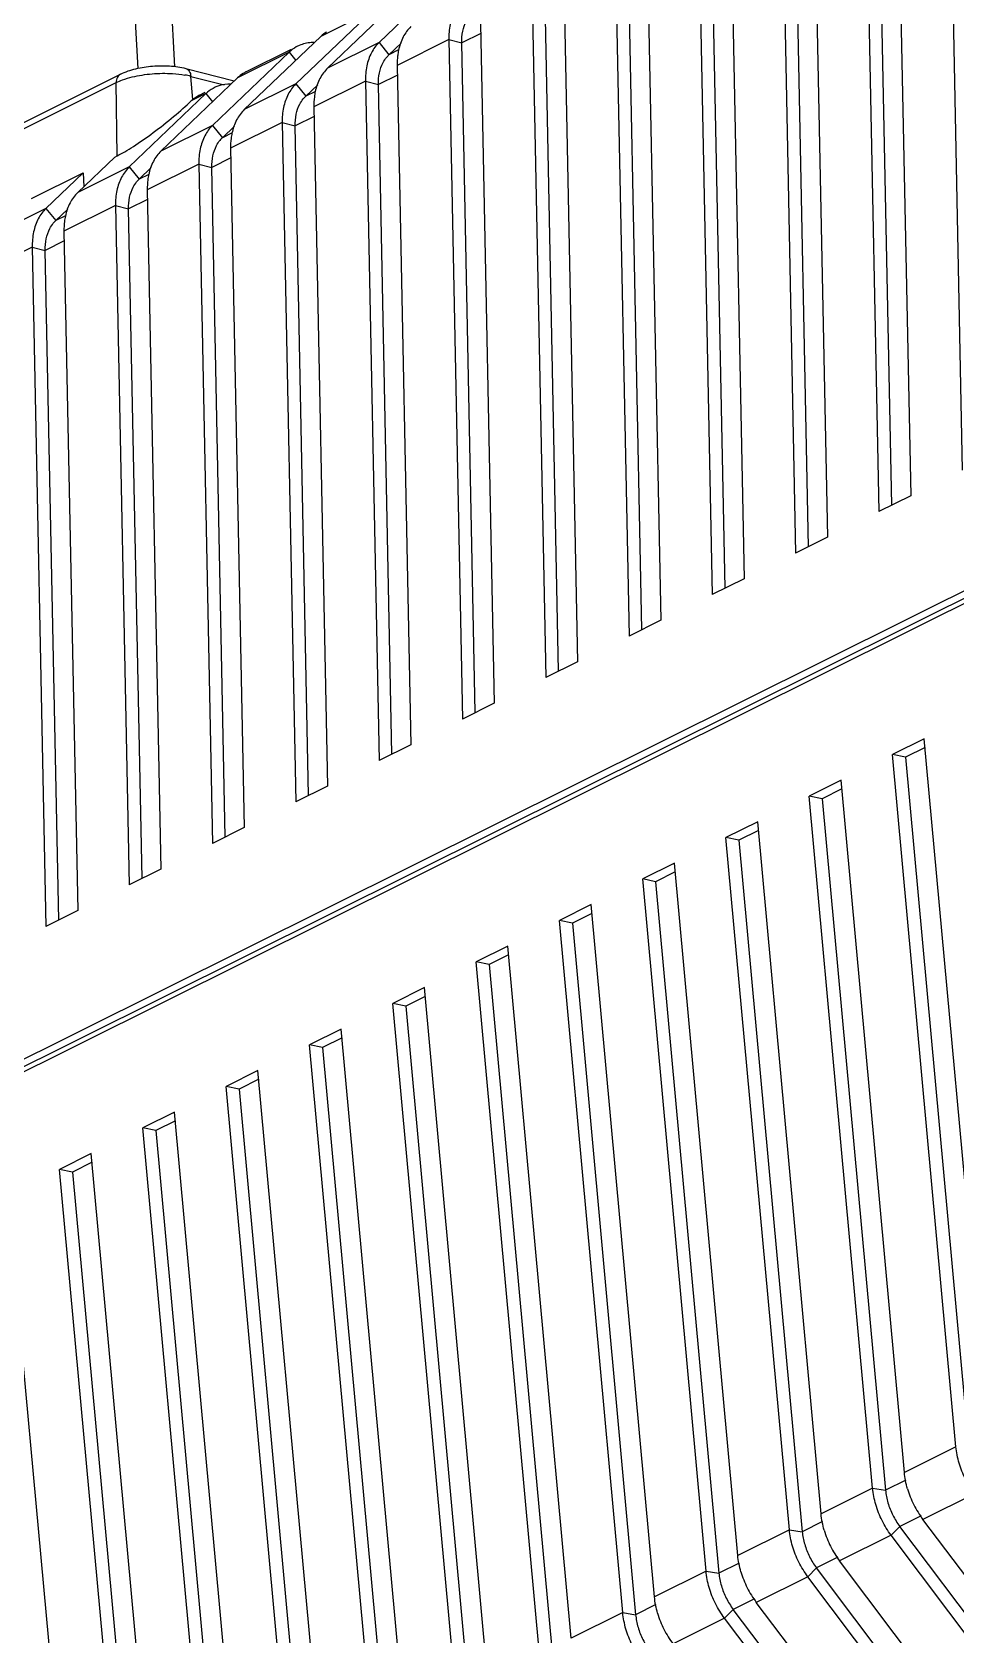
# Model space of a CAD drawing. Header units: millimetres. Extents: x 10368 to 13229, y -13270 to -11269.
# Drawn here: x 10483.1 to 10529.1, y -12783.4 to -12703.5 of the extents above; entities that cross this region are included whole.
import ezdxf

# ---------------------------------------------------------------- set-up
doc = ezdxf.new("R2010")
doc.units = ezdxf.units.MM

# ---------------------------------------------------------------- blocks, each defined once
blk = doc.blocks.new('*u3')
at = {"color": 7, "linetype": 'Continuous'}
for p, q in [((204.232, 59.711), (207.136, 28.001)), ((204.179, 26.948), (201.278, 58.629)), ((201.869, 58.535), (204.773, 26.825)), ((200.415, 57.811), (203.319, 26.101)), ((200.362, 25.048), (197.461, 56.728)), ((198.053, 56.635), (200.956, 24.924)), ((196.599, 55.911), (199.502, 24.2)), ((196.545, 23.147), (193.645, 54.828)), ((194.236, 54.734), (197.14, 23.024)), ((192.782, 54.01), (195.686, 22.3)), ((192.729, 21.247), (189.828, 52.928)), ((169.917, 52.276), (173.909, 46.984)), ((170.313, 52.679), (174.305, 47.387)), ((190.42, 52.834), (193.323, 21.124)), ((168.859, 51.955), (172.851, 46.663)), ((188.966, 52.11), (191.869, 20.4)), ((166.497, 50.779), (170.488, 45.487)), ((188.912, 19.347), (186.011, 51.027)), ((186.603, 50.933), (189.507, 19.223)), ((165.042, 50.055), (169.034, 44.763)), ((166.1, 50.376), (170.092, 45.084)), ((185.149, 50.209), (188.053, 18.499)), ((162.284, 48.475), (166.275, 43.183)), ((162.68, 48.878), (166.672, 43.586)), ((174.305, 47.387), (176.667, 48.563)), ((185.096, 17.446), (182.195, 49.127)), ((182.786, 49.033), (185.69, 17.323)), ((161.226, 48.154), (165.218, 42.862)), ((178.97, 47.133), (181.332, 48.309)), ((181.332, 48.309), (184.236, 16.599)), ((174.305, 47.387), (173.909, 46.984)), ((177.448, 46.764), (178.378, 47.227)), ((181.279, 15.546), (178.378, 47.227)), ((178.97, 47.133), (178.378, 47.227)), ((178.97, 47.133), (181.873, 15.423)), ((170.488, 45.487), (172.851, 46.663)), ((172.933, 46.498), (173.909, 46.984)), ((175.153, 45.232), (177.516, 46.409)), ((177.516, 46.409), (180.419, 14.699)), ((169.116, 44.598), (170.092, 45.084)), ((170.488, 45.487), (170.092, 45.084)), ((173.632, 44.863), (174.562, 45.326)), ((177.463, 13.646), (174.562, 45.326)), ((175.153, 45.232), (174.562, 45.326)), ((175.153, 45.232), (178.057, 13.522)), ((166.672, 43.586), (169.034, 44.763)), ((171.337, 43.332), (173.699, 44.508)), ((173.699, 44.508), (176.603, 12.798)), ((166.672, 43.586), (166.275, 43.183)), ((169.815, 42.963), (170.745, 43.426)), ((173.646, 11.745), (170.745, 43.426)), ((171.337, 43.332), (170.745, 43.426)), ((171.337, 43.332), (174.24, 11.622)), ((162.855, 41.686), (165.218, 42.862)), ((165.3, 42.697), (166.275, 43.183)), ((167.52, 41.432), (169.883, 42.608)), ((169.883, 42.608), (172.786, 10.898)), ((165.998, 41.062), (166.928, 41.526)), ((169.829, 9.845), (166.928, 41.526)), ((167.52, 41.432), (166.928, 41.526)), ((167.52, 41.432), (170.424, 9.722)), ((163.704, 39.531), (166.066, 40.708)), ((166.066, 40.708), (168.97, 8.998)), ((166.013, 7.945), (163.112, 39.625)), ((163.704, 39.531), (166.607, 7.821)), ((162.249, 38.807), (165.153, 7.097)), ((35.404, -63.031), (231.579, 34.649)), ((231.973, 35.083), (35.831, -62.58)), ((232.041, 34.529), (35.866, -63.15)), ((203.282, 26.502), (204.179, 26.948)), ((203.319, 26.101), (204.773, 26.825)), ((204.179, 26.948), (204.773, 26.825)), ((199.466, 24.601), (200.362, 25.048)), ((200.362, 25.048), (200.956, 24.924)), ((199.502, 24.2), (200.956, 24.924)), ((195.649, 22.701), (196.545, 23.147)), ((195.686, 22.3), (197.14, 23.024)), ((196.545, 23.147), (197.14, 23.024)), ((191.832, 20.801), (192.729, 21.247)), ((191.869, 20.4), (193.323, 21.124)), ((192.729, 21.247), (193.323, 21.124)), ((188.016, 18.9), (188.912, 19.347)), ((188.053, 18.499), (189.507, 19.223)), ((188.912, 19.347), (189.507, 19.223)), ((184.199, 17), (185.096, 17.446)), ((184.236, 16.599), (185.69, 17.323)), ((185.096, 17.446), (185.69, 17.323)), ((180.383, 15.1), (181.279, 15.546)), ((180.419, 14.699), (181.873, 15.423)), ((181.279, 15.546), (181.873, 15.423)), ((203.944, 14.972), (205.398, 15.696)), ((206.025, -15.426), (205.398, 15.696)), ((204.571, -16.15), (203.944, 14.972)), ((204.812, 15.404), (205.43, -15.274)), ((176.566, 13.199), (177.463, 13.646)), ((176.603, 12.798), (178.057, 13.522)), ((177.463, 13.646), (178.057, 13.522)), ((200.128, 13.071), (201.582, 13.795)), ((200.996, 13.504), (201.613, -17.174)), ((202.208, -17.326), (201.582, 13.795)), ((200.754, -18.05), (200.128, 13.071)), ((196.311, 11.171), (197.765, 11.895)), ((198.391, -19.227), (197.765, 11.895)), ((172.75, 11.299), (173.646, 11.745)), ((172.786, 10.898), (174.24, 11.622)), ((173.646, 11.745), (174.24, 11.622)), ((196.937, -19.951), (196.311, 11.171)), ((197.179, 11.603), (197.797, -19.074)), ((168.933, 9.399), (169.829, 9.845)), ((168.97, 8.998), (170.424, 9.722)), ((169.829, 9.845), (170.424, 9.722)), ((192.494, 9.271), (193.948, 9.995)), ((193.363, 9.703), (193.98, -20.975)), ((194.575, -21.127), (193.948, 9.995)), ((193.121, -21.851), (192.494, 9.271)), ((188.678, 7.37), (190.132, 8.094)), ((190.758, -23.027), (190.132, 8.094)), ((165.116, 7.498), (166.013, 7.945)), ((165.153, 7.097), (166.607, 7.821)), ((166.013, 7.945), (166.607, 7.821)), ((189.304, -23.751), (188.678, 7.37)), ((189.546, 7.803), (190.163, -22.875)), ((184.861, 5.47), (186.315, 6.194)), ((185.729, 5.902), (186.347, -24.776)), ((186.942, -24.928), (186.315, 6.194)), ((185.488, -25.652), (184.861, 5.47)), ((181.045, 3.57), (182.499, 4.294)), ((181.913, 4.002), (182.53, -26.676)), ((183.125, -26.828), (182.499, 4.294)), ((181.671, -27.552), (181.045, 3.57)), ((177.228, 1.669), (178.682, 2.393)), ((179.309, -28.728), (178.682, 2.393)), ((177.854, -29.452), (177.228, 1.669)), ((178.096, 2.101), (178.714, -28.576)), ((173.412, -0.231), (174.866, 0.493)), ((174.28, 0.201), (174.897, -30.477)), ((175.492, -30.629), (174.866, 0.493)), ((174.038, -31.353), (173.412, -0.231)), ((169.595, -2.131), (171.049, -1.407)), ((171.675, -32.529), (171.049, -1.407)), ((170.221, -33.253), (169.595, -2.131)), ((170.463, -1.699), (171.08, -32.377)), ((165.778, -4.032), (167.232, -3.308)), ((166.646, -3.6), (167.264, -34.277)), ((167.859, -34.429), (167.232, -3.308)), ((166.405, -35.153), (165.778, -4.032)), ((164.042, -36.33), (163.416, -5.208)), ((206.025, -15.426), (208.387, -14.25)), ((204.562, -15.706), (205.43, -15.274)), ((206.025, -15.426), (205.43, -15.274)), ((202.208, -17.326), (204.571, -16.15)), ((205.397, -17.199), (207.759, -16.023)), ((215.109, -16.813), (201.98, -23.35)), ((215.304, -16.424), (202.175, -22.961)), ((204.395, -17.165), (204.946, -16.638)), ((204.504, -16.858), (204.946, -16.638)), ((205.397, -17.199), (204.946, -16.638)), ((200.745, -17.606), (201.613, -17.174)), ((202.208, -17.326), (201.613, -17.174)), ((203.699, -18.824), (205.397, -17.199)), ((198.391, -19.227), (200.754, -18.05)), ((201.58, -19.099), (203.943, -17.923)), ((202.245, -19.548), (203.943, -17.923)), ((203.699, -18.824), (203.664, -18.19)), ((206.061, -17.648), (203.699, -18.824)), ((196.928, -19.507), (197.797, -19.074)), ((198.391, -19.227), (197.797, -19.074)), ((200.579, -19.065), (201.13, -18.538)), ((200.688, -18.758), (201.13, -18.538)), ((201.58, -19.099), (201.13, -18.538)), ((196.62, -23.178), (200.126, -19.824)), ((197.764, -21), (200.126, -19.824)), ((198.074, -22.454), (201.58, -19.099)), ((202.245, -19.548), (202.132, -19.604)), ((202.132, -19.604), (202.175, -22.961)), ((194.575, -21.127), (196.937, -19.951)), ((196.762, -20.966), (197.313, -20.438)), ((196.871, -20.659), (197.313, -20.438)), ((197.764, -21), (197.313, -20.438)), ((193.112, -21.407), (193.98, -20.975)), ((194.575, -21.127), (193.98, -20.975)), ((194.258, -24.354), (197.764, -21)), ((190.758, -23.027), (193.121, -21.851)), ((192.804, -25.078), (196.31, -21.724)), ((193.947, -22.9), (196.31, -21.724)), ((192.946, -22.866), (193.497, -22.339)), ((193.054, -22.559), (193.497, -22.339)), ((193.947, -22.9), (193.497, -22.339)), ((198.074, -22.454), (197.771, -22.077)), ((198.074, -22.454), (198.738, -22.123)), ((198.362, -22.391), (198.106, -22.519)), ((198.361, -22.391), (198.66, -22.194)), ((198.66, -22.194), (198.759, -23.248)), ((189.295, -23.307), (190.163, -22.875)), ((190.758, -23.027), (190.163, -22.875)), ((190.441, -26.255), (193.947, -22.9)), ((196.232, -23.452), (194.153, -24.487)), ((194.258, -24.354), (196.62, -23.178)), ((198.988, -23.61), (196.769, -23.036)), ((198.759, -23.248), (197.228, -22.852)), ((186.942, -24.928), (189.304, -23.751)), ((188.987, -26.979), (192.493, -23.624)), ((190.131, -24.801), (192.493, -23.624)), ((194.258, -24.354), (193.955, -23.977)), ((200.022, -33.431), (199.504, -23.688)), ((201.709, -33.289), (201.194, -23.609)), ((185.479, -25.208), (186.347, -24.776)), ((186.942, -24.928), (186.347, -24.776)), ((186.625, -28.155), (190.131, -24.801)), ((189.129, -24.766), (189.68, -24.239)), ((189.238, -24.459), (189.68, -24.239)), ((190.131, -24.801), (189.68, -24.239)), ((190.441, -26.255), (192.804, -25.078))]:
    blk.add_line(p, q, dxfattribs=at)
for centre, radius, start, end in [((173.179, 45.937), 4.367, 26.61313, 36.97389), ((173.185, 45.934), 4.363, 16.31629, 26.69261), ((169.362, 44.037), 4.367, 26.61313, 36.97389), ((169.369, 44.033), 4.363, 16.31629, 26.69261), ((165.546, 42.136), 4.367, 26.61313, 36.97389), ((165.552, 42.133), 4.363, 16.31629, 26.69261), ((161.729, 40.236), 4.367, 26.61313, 36.97389), ((161.735, 40.233), 4.363, 16.31629, 26.69261), ((201.736, -16.259), 2.833, 348.02704, 353.04624), ((204.042, -15.694), 1.307, 313.79952, 321.13547), ((197.92, -18.16), 2.833, 348.02704, 353.04624), ((200.225, -17.595), 1.307, 313.79952, 321.13547), ((194.103, -20.06), 2.833, 348.02704, 353.04624), ((196.409, -19.495), 1.307, 313.79952, 321.13547), ((190.287, -21.96), 2.833, 348.02704, 353.04624), ((192.592, -21.396), 1.307, 313.79952, 321.13547), ((197.006, -21.365), 1.523, 293.31531, 296.55587), ((196.993, -21.34), 1.551, 296.55275, 298.94223), ((196.969, -21.299), 1.598, 298.98329, 313.73741), ((197.502, -20.837), 1.784, 310.46054, 313.84346), ((195.533, -22.052), 1.565, 296.56463, 302.18676), ((195.513, -22.02), 1.602, 302.1871, 313.7283), ((196.959, -21.124), 1.77, 269.17267, 273.20863), ((199.709, -19.558), 3.81, 255.56576, 259.795), ((186.47, -23.861), 2.833, 348.02704, 353.04624), ((188.776, -23.296), 1.307, 313.79952, 321.13547), ((193.142, -23.025), 1.77, 269.17267, 273.20863), ((193.189, -23.266), 1.523, 293.31531, 296.55587), ((193.177, -23.24), 1.551, 296.55275, 298.94223), ((193.153, -23.2), 1.598, 298.98329, 313.73741), ((191.696, -23.921), 1.602, 302.1871, 313.7283)]:
    blk.add_arc(centre, radius, start, end, dxfattribs=at)
blk.add_ellipse((200.335, -21.324), major_axis=(2.382, 1.861), ratio=0.143125, start_param=6.894815, end_param=8.471473, dxfattribs=at)
for points, start_tangent, end_tangent in [([(178.121, 49.288), (178.537, 48.617), (178.826, 47.883), (178.97, 47.133)], (0.602192, -0.798351), (0.091185, -0.995834)), ([(178.378, 47.227), (178.267, 47.804), (178.045, 48.369), (177.725, 48.884)], (-0.091185, 0.995834), (-0.602192, 0.798351)), ([(174.305, 47.387), (174.72, 46.717), (175.01, 45.983), (175.154, 45.232)], (0.602192, -0.798351), (0.091185, -0.995834)), ([(177.372, 47.159), (177.516, 46.409)], (0.28024, -0.95993), (0.091185, -0.995834)), ([(174.562, 45.326), (174.451, 45.904), (174.228, 46.468), (173.909, 46.984)], (-0.091185, 0.995834), (-0.602192, 0.798351)), ([(170.745, 43.426), (170.634, 44.003), (170.412, 44.568), (170.092, 45.084)], (-0.091185, 0.995834), (-0.602192, 0.798351)), ([(170.488, 45.487), (170.904, 44.817), (171.193, 44.083), (171.337, 43.332)], (0.602192, -0.798351), (0.091185, -0.995834)), ([(173.555, 45.259), (173.7, 44.508)], (0.28024, -0.95993), (0.091185, -0.995834)), ([(166.672, 43.586), (167.087, 42.916), (167.376, 42.182), (167.521, 41.432)], (0.602192, -0.798351), (0.091185, -0.995834)), ([(169.739, 43.358), (169.883, 42.608)], (0.28024, -0.95993), (0.091185, -0.995834)), ([(166.928, 41.526), (166.817, 42.103), (166.595, 42.668), (166.275, 43.183)], (-0.091185, 0.995834), (-0.602192, 0.798351)), ([(162.855, 41.686), (163.271, 41.016), (163.56, 40.282), (163.704, 39.531)], (0.602192, -0.798351), (0.091185, -0.995834)), ([(165.922, 41.458), (166.067, 40.708)], (0.28024, -0.95993), (0.091185, -0.995834)), ([(205.43, -15.274), (205.381, -15.81), (205.217, -16.275), (205.059, -16.514)], (0.020123, -0.999798), (-0.62831, -0.777963)), ([(204.549, -16.602), (204.571, -16.15)], (0.121681, 0.992569), (-0.020123, 0.999798)), ([(205.397, -17.199), (205.748, -16.727), (205.962, -16.123), (206.025, -15.426)], (0.722534, 0.691335), (-0.020123, 0.999798)), ([(204.294, -17.451), (204.508, -16.847)], (0.466046, 0.884761), (0.208063, 0.978115)), ([(201.613, -17.174), (201.565, -17.71), (201.4, -18.175), (201.243, -18.415)], (0.020123, -0.999798), (-0.62831, -0.777963)), ([(201.58, -19.099), (201.932, -18.627), (202.146, -18.023), (202.209, -17.326)], (0.722534, 0.691335), (-0.020123, 0.999798)), ([(203.943, -17.923), (204.294, -17.451)], (0.722534, 0.691335), (0.466046, 0.884761)), ([(200.732, -18.503), (200.755, -18.05)], (0.121681, 0.992569), (-0.020123, 0.999798)), ([(197.797, -19.074), (197.748, -19.611), (197.583, -20.075), (197.426, -20.315)], (0.020123, -0.999798), (-0.62831, -0.777963)), ([(200.477, -19.351), (200.691, -18.747)], (0.466046, 0.884761), (0.208063, 0.978115)), ([(197.764, -21), (198.115, -20.528), (198.329, -19.924), (198.392, -19.227)], (0.722534, 0.691335), (-0.020123, 0.999798)), ([(200.126, -19.824), (200.477, -19.351)], (0.722534, 0.691335), (0.466046, 0.884761)), ([(196.916, -20.403), (196.938, -19.951)], (0.121681, 0.992569), (-0.020123, 0.999798)), ([(193.98, -20.975), (193.931, -21.511), (193.767, -21.976), (193.61, -22.216)], (0.020123, -0.999798), (-0.62831, -0.777963)), ([(193.947, -22.9), (194.298, -22.428), (194.512, -21.824), (194.575, -21.127)], (0.722534, 0.691335), (-0.020123, 0.999798)), ([(196.31, -21.724), (196.661, -21.252)], (0.722534, 0.691335), (0.466046, 0.884761)), ([(196.661, -21.252), (196.875, -20.648)], (0.466046, 0.884761), (0.208063, 0.978115)), ([(193.099, -22.303), (193.121, -21.851)], (0.121681, 0.992569), (-0.020123, 0.999798)), ([(192.844, -23.152), (193.058, -22.548)], (0.466046, 0.884761), (0.208063, 0.978115)), ([(190.163, -22.875), (190.115, -23.411), (189.95, -23.876), (189.793, -24.116)], (0.020123, -0.999798), (-0.62831, -0.777963)), ([(190.131, -24.801), (190.482, -24.328), (190.696, -23.724), (190.759, -23.027)], (0.722534, 0.691335), (-0.020123, 0.999798)), ([(192.493, -23.624), (192.844, -23.152)], (0.722534, 0.691335), (0.466046, 0.884761)), ([(197.058, -22.891), (197.608, -22.764)], (0.998414, 0.056305), (0.918385, 0.395689)), ([(198.988, -23.61), (198.981, -23.608), (198.831, -23.485), (198.759, -23.248)], (-0.970422, 0.241413), (-0.093396, 0.995629)), ([(199.592, -23.374), (199.034, -23.308)], (-0.997904, 0.06471), (-0.984012, 0.178105)), ([(201.441, -23.219), (200.534, -23.364), (199.592, -23.374)], (-0.971499, -0.237045), (-0.997904, 0.06471)), ([(201.98, -23.35), (201.276, -23.597)], (-0.89517, -0.445725), (-0.97284, -0.231479)), ([(201.887, -23.085), (201.441, -23.219)], (-0.938137, -0.346264), (-0.971499, -0.237045)), ([(202.175, -22.961), (201.887, -23.085)], (-0.89517, -0.445725), (-0.938137, -0.346264)), ([(201.98, -23.35), (202.121, -23.209), (202.175, -22.961)], (0.892096, 0.451846), (-0.012821, 0.999918)), ([(189.283, -24.204), (189.305, -23.751)], (0.121681, 0.992569), (-0.020123, 0.999798)), ([(199.733, -23.723), (198.988, -23.61)], (-0.997956, 0.063902), (-0.968198, 0.250186)), ([(201.276, -23.597), (200.511, -23.716), (199.733, -23.723)], (-0.97284, -0.231479), (-0.997956, 0.063902)), ([(186.347, -24.776), (186.298, -25.312), (186.134, -25.776), (185.977, -26.016)], (0.020123, -0.999798), (-0.62831, -0.777963)), ([(186.314, -26.701), (186.665, -26.229), (186.879, -25.625), (186.942, -24.928)], (0.722534, 0.691335), (-0.020123, 0.999798)), ([(189.028, -25.053), (189.242, -24.448)], (0.466046, 0.884761), (0.208063, 0.978115)), ([(193.241, -24.792), (193.792, -24.664)], (0.998414, 0.056305), (0.918385, 0.395689)), ([(188.676, -25.525), (189.028, -25.053)], (0.722534, 0.691335), (0.466046, 0.884761))]:
    blk.add_spline(points, degree=3, dxfattribs=dict(at, start_tangent=start_tangent, end_tangent=end_tangent))
blk = doc.blocks.new('u58')
at = {"xscale": 1.087728597931346, "yscale": 1.087728597931346, "zscale": 1.087728597931687}
blk.add_blockref('*u3', (368.247, 461.37), dxfattribs=at)

msp = doc.modelspace()

# ---------------------------------------------------------------- block references
at = {"rotation": 180}
msp.add_blockref('u58', (11075.411, -12269.61), dxfattribs=at)

doc.saveas('drawing.dxf')
